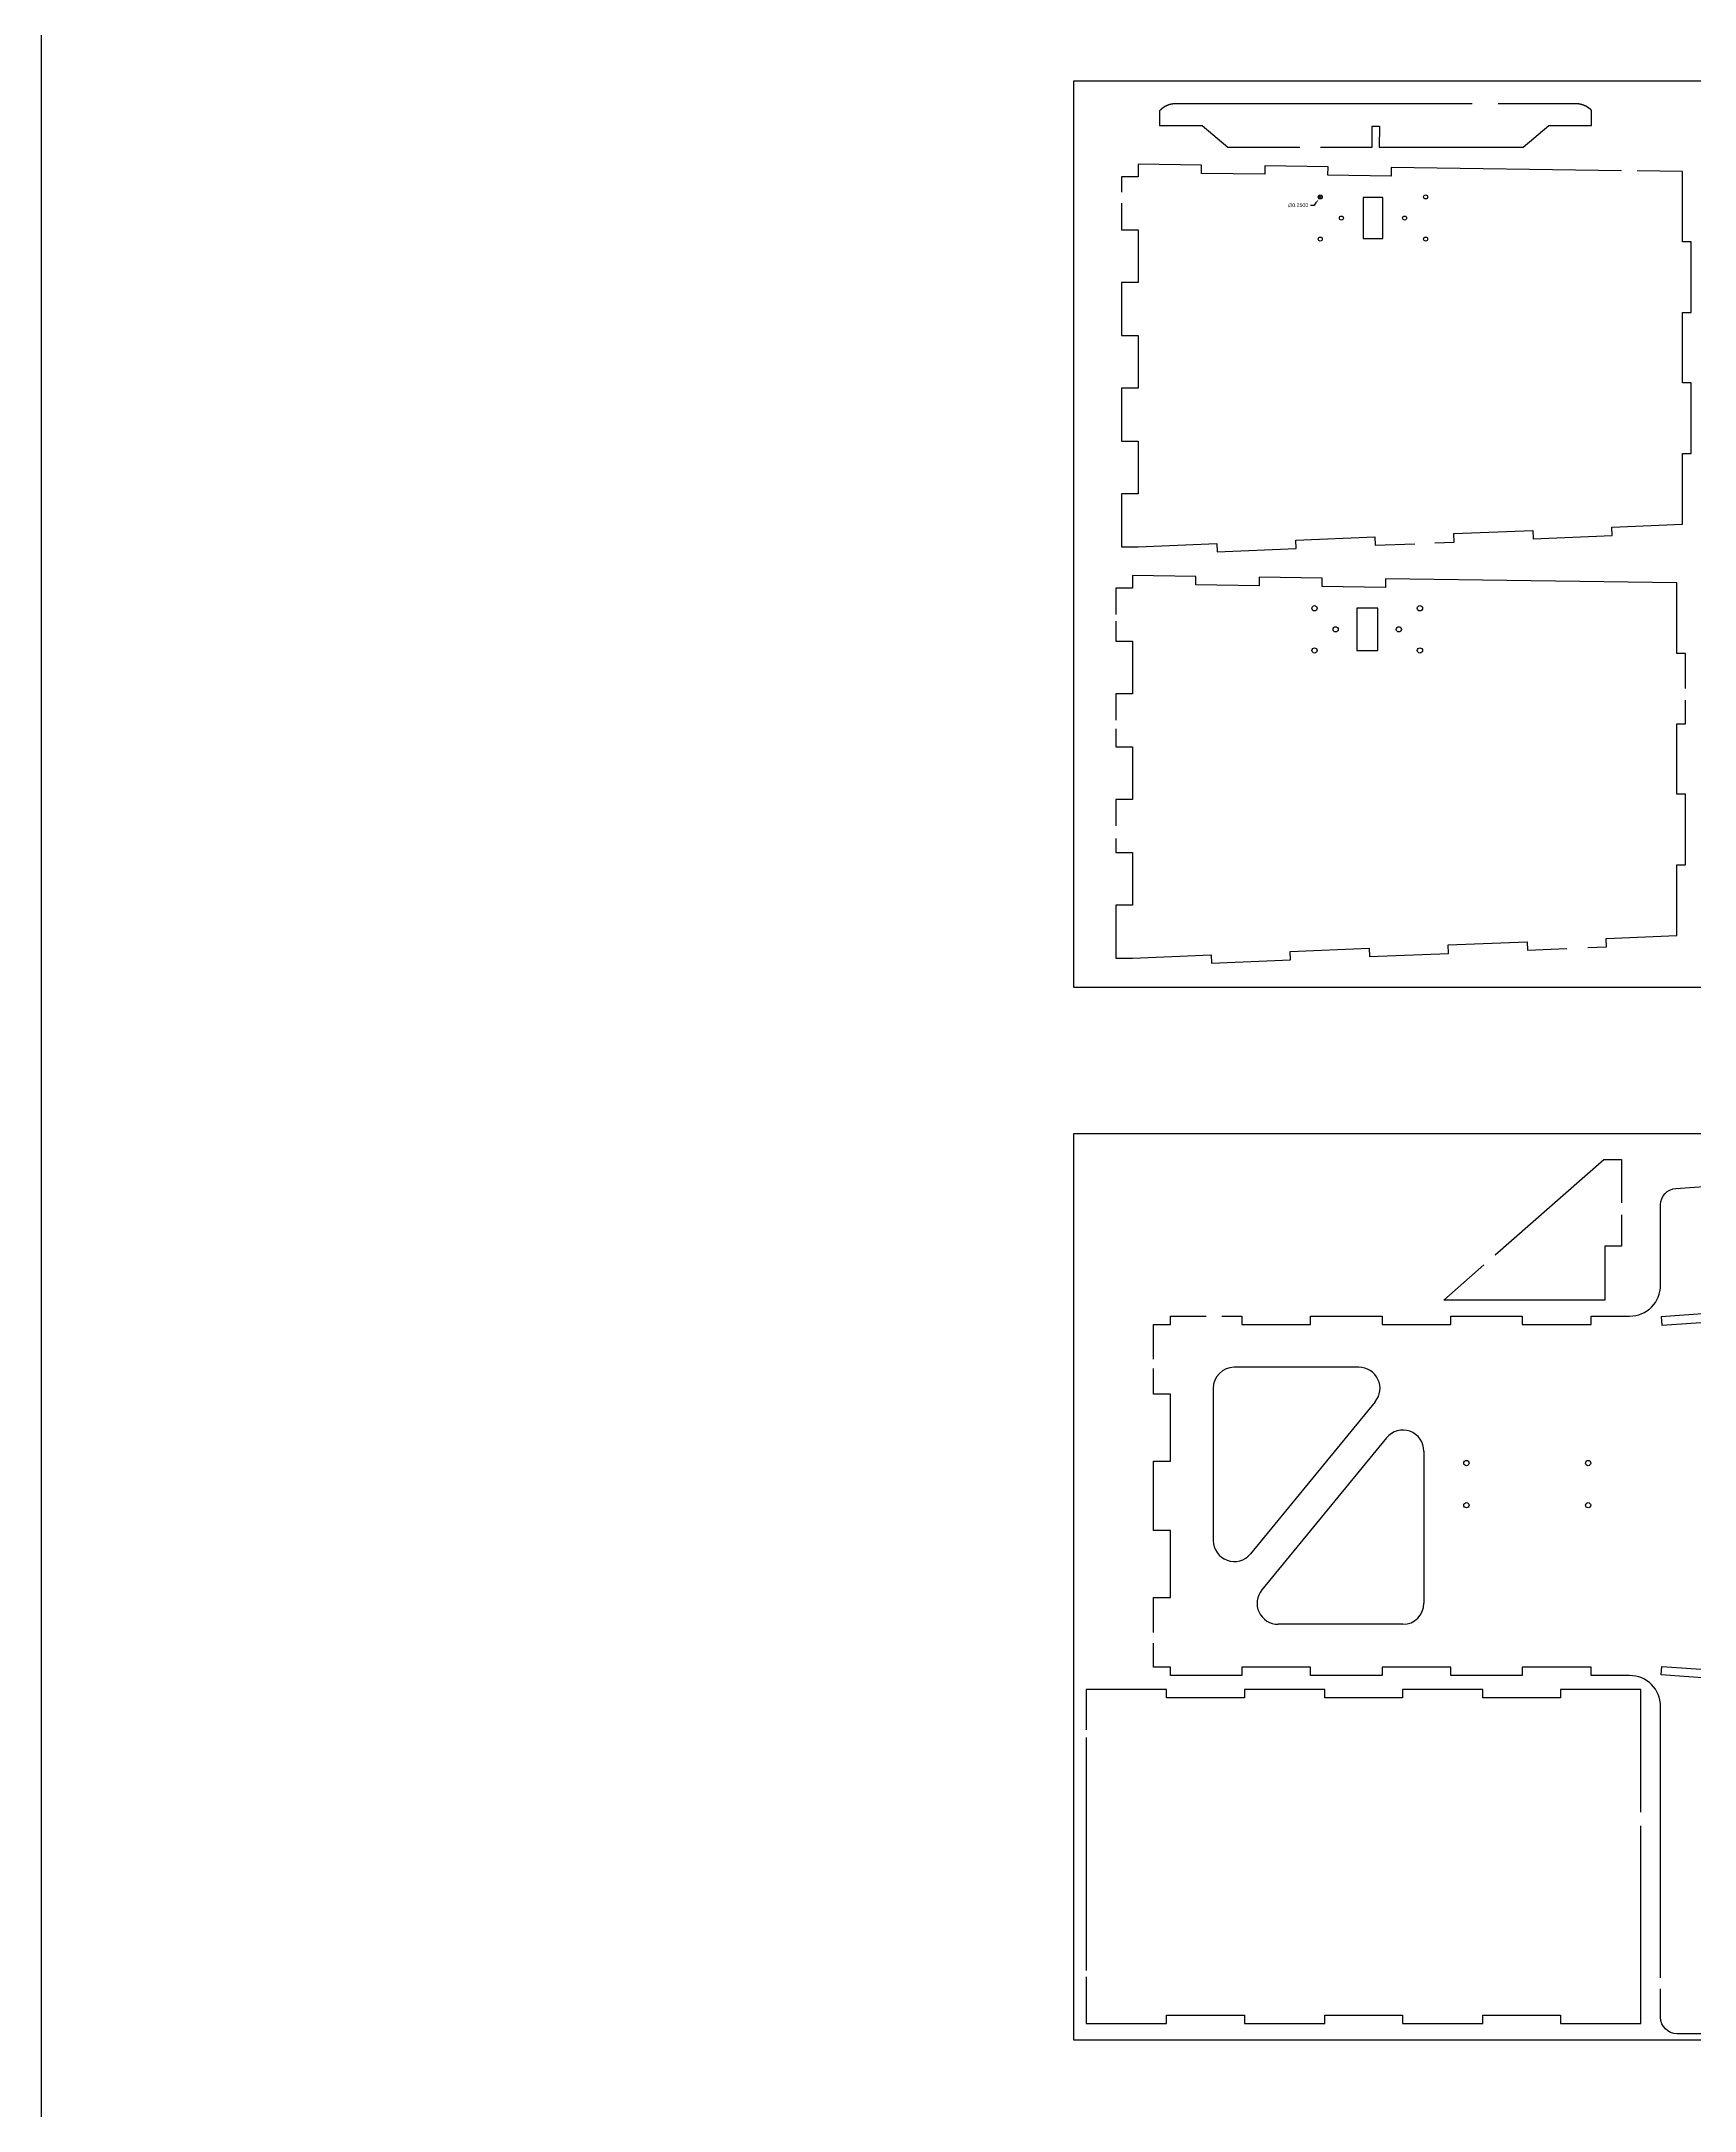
# Model space of a CAD drawing. Header units: inches. Extents: x -1514 to 1282, y -2074 to 286.
# Drawn here: x -868.5 to -790, y -1510.4 to -1412.2 of the extents above; entities that cross this region are included whole.
import ezdxf

# ---------------------------------------------------------------- set-up
doc = ezdxf.new("R2010")
doc.units = ezdxf.units.IN
doc.header["$LTSCALE"] = 0.1
doc.header["$MEASUREMENT"] = 0
doc.layers.add('pic', color=1, linetype='Continuous')
doc.dimstyles.get("Standard").update_dxf_attribs({"dimtxt": 0.18, "dimasz": 0.18, "dimexe": 0.18, "dimexo": 0.0625, "dimgap": 0.09, "dimtad": 0, "dimtih": 1, "dimtoh": 1, "dimdec": 4, "dimzin": 0, "dimdsep": 46, "dimtxsty": 'Standard', "dimcen": 0.09, "dimadec": 0, "dimazin": 0, "dimtfac": 1, "dimtdec": 4, "dimtofl": 0, "dimtmove": 0, "dimatfit": 3, "dimfxl": 1, "dimtolj": 1, "dimtzin": 0, "dimarcsym": 0})

# ---------------------------------------------------------------- blocks, each defined once
blk = doc.blocks.new('*D144')
at = {"layer": 'Defpoints', "color": 0, "transparency": 16777216}
for p in [(-807.856, -1419.721), (-807.711, -1419.517)]:
    blk.add_point(p, dxfattribs=at)
at = {"layer": 'pic', "color": 0, "lineweight": -2, "transparency": 16777216}
for p, q in [((-808.065, -1420.014), (-807.961, -1419.867)), ((-807.873, -1419.619), (-807.693, -1419.619)), ((-807.783, -1419.709), (-807.783, -1419.529)), ((-808.245, -1420.014), (-808.065, -1420.014))]:
    blk.add_line(p, q, dxfattribs=at)
at = {"layer": 'pic', "color": 0, "transparency": 16777216}
blk.add_solid([(-807.985, -1419.85), (-807.936, -1419.885), (-807.856, -1419.721)], dxfattribs=at)
at = {"layer": 'pic', "color": 0, "transparency": 16777216, "insert": (-808.83, -1420.014), "char_height": 0.18, "attachment_point": 5}
blk.add_mtext('\\A1;∅0.2500', dxfattribs=at)

msp = doc.modelspace()

# ---------------------------------------------------------------- linework, layer by layer
at = {"color": 7, "linetype": 'Continuous', "lineweight": 25}
for p, q in [((-805.94881, -1475.16179), (-811.86617, -1475.16179)), ((-812.86617, -1476.16179), (-812.86617, -1483.38013)), ((-805.17545, -1476.79576), (-811.09282, -1484.0141)), ((-804.63953, -1478.50805), (-810.55689, -1485.72638)), ((-802.86617, -1479.14202), (-802.86617, -1486.36036)), ((-803.86617, -1487.36036), (-809.78354, -1487.36036))]:
    msp.add_line(p, q, dxfattribs=at)
for points in [[(-800.58365, -1415.19621), (-814.6162, -1415.19621), (-814.62295, -1415.19623), (-814.62974, -1415.19629), (-814.63654, -1415.19639), (-814.64334, -1415.19653), (-814.65013, -1415.1967), (-814.65693, -1415.19692), (-814.66372, -1415.19718), (-814.67052, -1415.19748), (-814.67731, -1415.19781), (-814.68408, -1415.19819), (-814.6875, -1415.19839), (-814.69089, -1415.19861), (-814.69429, -1415.19883), (-814.69768, -1415.19906), (-814.70108, -1415.19931), (-814.70447, -1415.19956), (-814.70786, -1415.19982), (-814.71125, -1415.2001), (-814.71464, -1415.20038), (-814.71803, -1415.20067), (-814.72142, -1415.20098), (-814.72481, -1415.20129), (-814.72819, -1415.20161), (-814.73158, -1415.20195), (-814.73496, -1415.20229), (-814.73834, -1415.20264), (-814.74173, -1415.203), (-814.74511, -1415.20338), (-814.74849, -1415.20376), (-814.75187, -1415.20415), (-814.75524, -1415.20456), (-814.75862, -1415.20497), (-814.76199, -1415.20539), (-814.76537, -1415.20583), (-814.76874, -1415.20627), (-814.77211, -1415.20672), (-814.77548, -1415.20719), (-814.77884, -1415.20766), (-814.78221, -1415.20814), (-814.78557, -1415.20863), (-814.78892, -1415.20914), (-814.79061, -1415.20939), (-814.79229, -1415.20965), (-814.79561, -1415.21017), (-814.79894, -1415.2107), (-814.80227, -1415.21124), (-814.80559, -1415.21179), (-814.80892, -1415.21235), (-814.81225, -1415.21292), (-814.81557, -1415.2135), (-814.81889, -1415.21409), (-814.82222, -1415.21469), (-814.82554, -1415.2153), (-814.82886, -1415.21592), (-814.83217, -1415.21655), (-814.83549, -1415.21719), (-814.83881, -1415.21784), (-814.84212, -1415.2185), (-814.84544, -1415.21917), (-814.84875, -1415.21986), (-814.85206, -1415.22055), (-814.85536, -1415.22125), (-814.85867, -1415.22196), (-814.86198, -1415.22268), (-814.86528, -1415.22342), (-814.86858, -1415.22416), (-814.87188, -1415.22491), (-814.87518, -1415.22567), (-814.87847, -1415.22644), (-814.88177, -1415.22723), (-814.88506, -1415.22802), (-814.88835, -1415.22882), (-814.89164, -1415.22963), (-814.89492, -1415.23046), (-814.89821, -1415.23129), (-814.90149, -1415.23213), (-814.90477, -1415.23298), (-814.90804, -1415.23385), (-814.91132, -1415.23472), (-814.91459, -1415.2356), (-814.91786, -1415.23649), (-814.92113, -1415.2374), (-814.92439, -1415.23831), (-814.92765, -1415.23923), (-814.93091, -1415.24016), (-814.93417, -1415.2411), (-814.93742, -1415.24206), (-814.94067, -1415.24302), (-814.94392, -1415.24399), (-814.94716, -1415.24497), (-814.95041, -1415.24596), (-814.95365, -1415.24697), (-814.95688, -1415.24798), (-814.96011, -1415.249), (-814.96334, -1415.25003), (-814.96657, -1415.25107), (-814.96979, -1415.25212), (-814.97301, -1415.25319), (-814.97623, -1415.25426), (-814.97945, -1415.25534), (-814.98266, -1415.25643), (-814.98586, -1415.25753), (-814.98907, -1415.25864), (-814.99227, -1415.25976), (-814.99546, -1415.26089), (-814.99866, -1415.26203), (-815.00184, -1415.26318), (-815.00503, -1415.26434), (-815.00821, -1415.26551), (-815.01139, -1415.26669), (-815.01456, -1415.26788), (-815.01773, -1415.26908), (-815.0209, -1415.27029), (-815.02406, -1415.2715), (-815.02722, -1415.27273), (-815.03037, -1415.27397), (-815.03352, -1415.27522), (-815.03667, -1415.27648), (-815.03981, -1415.27775), (-815.04295, -1415.27902), (-815.04608, -1415.28031), (-815.04921, -1415.28161), (-815.05233, -1415.28291), (-815.05545, -1415.28423), (-815.05857, -1415.28556), (-815.06168, -1415.28689), (-815.06478, -1415.28824), (-815.06789, -1415.28959), (-815.07098, -1415.29096), (-815.07407, -1415.29233), (-815.07716, -1415.29372), (-815.08024, -1415.29511), (-815.08332, -1415.29652), (-815.08639, -1415.29793), (-815.08946, -1415.29935), (-815.09252, -1415.30079), (-815.09558, -1415.30223), (-815.09863, -1415.30368), (-815.10168, -1415.30514), (-815.10472, -1415.30661), (-815.10776, -1415.3081), (-815.11079, -1415.30959), (-815.11382, -1415.31109), (-815.11684, -1415.3126), (-815.11985, -1415.31412), (-815.12286, -1415.31565), (-815.12586, -1415.31718), (-815.12886, -1415.31873), (-815.13186, -1415.32029), (-815.13485, -1415.32186), (-815.13783, -1415.32344), (-815.14081, -1415.32503), (-815.14379, -1415.32663), (-815.14676, -1415.32824), (-815.14973, -1415.32986), (-815.15269, -1415.33149), (-815.15565, -1415.33314), (-815.1586, -1415.33479), (-815.16155, -1415.33645), (-815.16449, -1415.33812), (-815.16743, -1415.3398), (-815.17036, -1415.34149), (-815.17329, -1415.34319), (-815.17621, -1415.3449), (-815.17913, -1415.34662), (-815.18204, -1415.34835), (-815.18495, -1415.35009), (-815.18785, -1415.35184), (-815.19075, -1415.3536), (-815.19364, -1415.35537), (-815.19653, -1415.35715), (-815.19941, -1415.35894), (-815.20228, -1415.36074), (-815.20515, -1415.36255), (-815.20801, -1415.36437), (-815.21087, -1415.36619), (-815.21373, -1415.36803), (-815.21657, -1415.36988), (-815.21941, -1415.37173), (-815.22225, -1415.3736), (-815.22508, -1415.37547), (-815.2279, -1415.37736), (-815.23072, -1415.37925), (-815.23353, -1415.38116), (-815.23634, -1415.38307), (-815.23913, -1415.38499), (-815.24193, -1415.38693), (-815.24471, -1415.38887), (-815.24749, -1415.39082), (-815.25027, -1415.39278), (-815.25304, -1415.39475), (-815.2558, -1415.39672), (-815.25855, -1415.39871), (-815.2613, -1415.40071), (-815.26404, -1415.40271), (-815.26678, -1415.40473), (-815.2695, -1415.40675), (-815.27223, -1415.40879), (-815.27494, -1415.41083), (-815.27765, -1415.41288), (-815.28035, -1415.41494), (-815.28304, -1415.41701), (-815.28573, -1415.41909), (-815.28841, -1415.42117), (-815.29108, -1415.42327), (-815.29375, -1415.42537), (-815.29641, -1415.42749), (-815.29906, -1415.42961), (-815.3017, -1415.43174), (-815.30434, -1415.43388), (-815.30697, -1415.43603), (-815.30959, -1415.43819), (-815.31221, -1415.44035), (-815.31481, -1415.44253), (-815.31741, -1415.44471), (-815.32, -1415.44691), (-815.32259, -1415.44911), (-815.32517, -1415.45132), (-815.32773, -1415.45353), (-815.3303, -1415.45576), (-815.33285, -1415.458), (-815.33539, -1415.46024), (-815.33793, -1415.46249), (-815.34046, -1415.46475), (-815.34298, -1415.46702), (-815.34549, -1415.4693), (-815.348, -1415.47159), (-815.3505, -1415.47388), (-815.35298, -1415.47618), (-815.35546, -1415.4785), (-815.35794, -1415.48081), (-815.3604, -1415.48314), (-815.36285, -1415.48548), (-815.3653, -1415.48782), (-815.36774, -1415.49017), (-815.37017, -1415.49254), (-815.37259, -1415.4949), (-815.375, -1415.49728), (-815.3774, -1415.49967), (-815.3798, -1415.50206), (-815.38218, -1415.50446), (-815.38456, -1415.50687), (-815.38692, -1415.50929), (-815.38928, -1415.51171), (-815.39163, -1415.51414), (-815.39397, -1415.51659), (-815.40454, -1415.52768), (-815.40454, -1416.23607), (-813.38548, -1416.23607), (-812.1728, -1417.25621), (-808.74694, -1417.25621)], [(-807.77262, -1417.25621), (-805.32107, -1417.25621), (-805.32107, -1416.25621), (-804.98107, -1416.25621), (-804.9827, -1417.25621), (-798.14935, -1417.25621), (-796.93667, -1416.23607), (-794.91761, -1416.23607), (-794.91761, -1415.50669), (-794.92881, -1415.49563), (-794.93114, -1415.49334), (-794.93348, -1415.49106), (-794.93582, -1415.48878), (-794.93818, -1415.48652), (-794.94054, -1415.48426), (-794.94291, -1415.48201), (-794.94529, -1415.47977), (-794.94768, -1415.47753), (-794.95007, -1415.4753), (-794.95248, -1415.47309), (-794.95489, -1415.47087), (-794.95731, -1415.46867), (-794.95973, -1415.46647), (-794.96217, -1415.46429), (-794.96461, -1415.46211), (-794.96706, -1415.45993), (-794.96951, -1415.45777), (-794.97198, -1415.45561), (-794.97445, -1415.45346), (-794.97693, -1415.45132), (-794.97942, -1415.44919), (-794.98191, -1415.44707), (-794.98441, -1415.44495), (-794.98692, -1415.44284), (-794.98943, -1415.44074), (-794.99196, -1415.43865), (-794.99449, -1415.43656), (-794.99702, -1415.43449), (-794.99957, -1415.43242), (-795.00212, -1415.43036), (-795.00468, -1415.42831), (-795.00724, -1415.42626), (-795.00981, -1415.42423), (-795.01239, -1415.4222), (-795.01498, -1415.42018), (-795.01757, -1415.41817), (-795.02017, -1415.41617), (-795.02277, -1415.41418), (-795.02538, -1415.41219), (-795.028, -1415.41021), (-795.03063, -1415.40825), (-795.03326, -1415.40629), (-795.03589, -1415.40433), (-795.03854, -1415.40239), (-795.04119, -1415.40045), (-795.04384, -1415.39853), (-795.04651, -1415.39661), (-795.04917, -1415.3947), (-795.05185, -1415.3928), (-795.05453, -1415.39091), (-795.05722, -1415.38902), (-795.05991, -1415.38715), (-795.06261, -1415.38528), (-795.06531, -1415.38342), (-795.06802, -1415.38157), (-795.07074, -1415.37973), (-795.07346, -1415.3779), (-795.07619, -1415.37608), (-795.07892, -1415.37426), (-795.08166, -1415.37246), (-795.08441, -1415.37066), (-795.08716, -1415.36887), (-795.08991, -1415.36709), (-795.09267, -1415.36532), (-795.09544, -1415.36356), (-795.09821, -1415.36181), (-795.10099, -1415.36006), (-795.10377, -1415.35833), (-795.10656, -1415.3566), (-795.10935, -1415.35489), (-795.11215, -1415.35318), (-795.11495, -1415.35148), (-795.11776, -1415.34979), (-795.12057, -1415.34811), (-795.12339, -1415.34643), (-795.12621, -1415.34477), (-795.12904, -1415.34312), (-795.13188, -1415.34147), (-795.13471, -1415.33984), (-795.13755, -1415.33821), (-795.1404, -1415.33659), (-795.14325, -1415.33499), (-795.14611, -1415.33339), (-795.14897, -1415.3318), (-795.15184, -1415.33022), (-795.15471, -1415.32865), (-795.15758, -1415.32708), (-795.16046, -1415.32553), (-795.16334, -1415.32399), (-795.16623, -1415.32245), (-795.16912, -1415.32093), (-795.17202, -1415.31942), (-795.17492, -1415.31791), (-795.17782, -1415.31641), (-795.18073, -1415.31493), (-795.18364, -1415.31345), (-795.18656, -1415.31198), (-795.18948, -1415.31052), (-795.1924, -1415.30908), (-795.19533, -1415.30764), (-795.19826, -1415.30621), (-795.2012, -1415.30479), (-795.20414, -1415.30338), (-795.20708, -1415.30198), (-795.21003, -1415.30059), (-795.21298, -1415.29921), (-795.21594, -1415.29783), (-795.2189, -1415.29647), (-795.22187, -1415.29511), (-795.22484, -1415.29377), (-795.22782, -1415.29243), (-795.2308, -1415.2911), (-795.23379, -1415.28978), (-795.23678, -1415.28847), (-795.23978, -1415.28717), (-795.24278, -1415.28588), (-795.24578, -1415.2846), (-795.24879, -1415.28332), (-795.25182, -1415.28205), (-795.25784, -1415.27956), (-795.2639, -1415.27709), (-795.26997, -1415.27466), (-795.27605, -1415.27227), (-795.28216, -1415.26992), (-795.28828, -1415.2676), (-795.29441, -1415.26531), (-795.30056, -1415.26307), (-795.30672, -1415.26086), (-795.3129, -1415.25869), (-795.31909, -1415.25655), (-795.32529, -1415.25445), (-795.3315, -1415.25239), (-795.33773, -1415.25037), (-795.34397, -1415.24838), (-795.35023, -1415.24643), (-795.35649, -1415.24451), (-795.36277, -1415.24264), (-795.36905, -1415.2408), (-795.37535, -1415.23899), (-795.38166, -1415.23723), (-795.38798, -1415.2355), (-795.3943, -1415.2338), (-795.40064, -1415.23215), (-795.40699, -1415.23053), (-795.41334, -1415.22895), (-795.4197, -1415.22741), (-795.42607, -1415.2259), (-795.43245, -1415.22443), (-795.43884, -1415.223), (-795.44523, -1415.2216), (-795.45163, -1415.22025), (-795.45804, -1415.21893), (-795.46445, -1415.21764), (-795.47087, -1415.2164), (-795.47729, -1415.21519), (-795.48372, -1415.21402), (-795.49015, -1415.21289), (-795.49659, -1415.2118), (-795.50303, -1415.21074), (-795.50948, -1415.20972), (-795.51593, -1415.20874), (-795.52238, -1415.20779), (-795.52884, -1415.20689), (-795.53529, -1415.20602), (-795.54173, -1415.20519), (-795.54497, -1415.20479), (-795.54661, -1415.20459), (-795.54827, -1415.20439), (-795.55477, -1415.20363), (-795.5613, -1415.20291), (-795.56784, -1415.20222), (-795.57439, -1415.20157), (-795.58093, -1415.20096), (-795.58749, -1415.20038), (-795.59404, -1415.19984), (-795.6006, -1415.19934), (-795.60716, -1415.19888), (-795.61372, -1415.19845), (-795.62029, -1415.19806), (-795.62685, -1415.19771), (-795.63342, -1415.19739), (-795.63999, -1415.19712), (-795.64656, -1415.19688), (-795.65313, -1415.19667), (-795.65971, -1415.1965), (-795.66628, -1415.19638), (-795.67285, -1415.19628), (-795.67942, -1415.19623), (-795.68595, -1415.19621), (-799.33941, -1415.19621)], [(-793.48658, -1418.37537), (-804.41543, -1418.22757), (-804.42083, -1418.62738), (-807.42056, -1418.58681), (-807.41515, -1418.187), (-810.41758, -1418.14639), (-810.41758, -1418.54639), (-813.41731, -1418.50583), (-813.41731, -1418.10583), (-816.41731, -1418.06525), (-816.41731, -1418.66678), (-817.21731, -1418.66678), (-817.21731, -1419.38572)], [(-802.35251, -1436.03514), (-801.43017, -1435.99692), (-801.44673, -1435.59741), (-797.69994, -1435.44214), (-797.68339, -1435.84165), (-793.9366, -1435.68639), (-793.95316, -1435.28688), (-790.58982, -1435.14751), (-790.58982, -1431.7882), (-790.18982, -1431.7882), (-790.18982, -1428.44479), (-790.58982, -1428.44479), (-790.58982, -1425.10137), (-790.18982, -1425.10137), (-790.18982, -1421.75796), (-790.58982, -1421.75796), (-790.58982, -1418.41454), (-792.74939, -1418.38534)], [(-817.21731, -1419.92042), (-817.21731, -1421.17406), (-816.41731, -1421.17406), (-816.41731, -1423.68135), (-817.21731, -1423.68135), (-817.21731, -1426.18864), (-816.41731, -1426.18864), (-816.41731, -1428.69592), (-817.21731, -1428.69592), (-817.21731, -1431.20321), (-816.41731, -1431.20321), (-816.41731, -1433.71049), (-817.21731, -1433.71049), (-817.21731, -1436.21778), (-816.41731, -1436.21778), (-812.68708, -1436.0632), (-812.67052, -1436.46271), (-808.92374, -1436.30744), (-808.94029, -1435.90794), (-805.19351, -1435.75267), (-805.17695, -1436.15218), (-803.30356, -1436.07455)], [(-790.46104, -1442.95193), (-790.46104, -1441.28023), (-790.86104, -1441.28023), (-790.86104, -1437.93681), (-804.68665, -1437.74984), (-804.69206, -1438.14965), (-807.69179, -1438.10908), (-807.68638, -1437.70927), (-810.68881, -1437.66866), (-810.68881, -1438.06866), (-813.68853, -1438.0281), (-813.68853, -1437.6281), (-816.68853, -1437.58752), (-816.68853, -1438.18905), (-817.48853, -1438.18905), (-817.48853, -1439.44269)], [(-817.48853, -1439.74601), (-817.48853, -1440.69633), (-816.68853, -1440.69633), (-816.68853, -1443.20362), (-817.48853, -1443.20362), (-817.48853, -1444.45726)], [(-795.09013, -1455.24522), (-794.20783, -1455.20866), (-794.22438, -1454.80915), (-790.86104, -1454.66978), (-790.86104, -1451.31047), (-790.46104, -1451.31047), (-790.46104, -1447.96706), (-790.86104, -1447.96706), (-790.86104, -1444.62364), (-790.46104, -1444.62364), (-790.46104, -1443.504)], [(-817.48853, -1444.86719), (-817.48853, -1445.71091), (-816.68853, -1445.71091), (-816.68853, -1448.21819), (-817.48853, -1448.21819), (-817.48853, -1449.47183)], [(-817.48853, -1450.06205), (-817.48853, -1450.72548), (-816.68853, -1450.72548), (-816.68853, -1453.23276), (-817.48853, -1453.23276), (-817.48853, -1455.74005), (-816.68853, -1455.74005), (-812.95831, -1455.58547), (-812.94175, -1455.98498), (-809.19497, -1455.82971), (-809.21152, -1455.43021), (-805.46474, -1455.27494), (-805.44818, -1455.67445), (-801.7014, -1455.51919), (-801.71795, -1455.11968), (-797.97117, -1454.96441), (-797.95461, -1455.36392), (-796.08122, -1455.28629)], [(-815.69617, -1474.78165), (-815.69617, -1473.13179), (-814.89617, -1473.13179), (-814.89617, -1472.73179), (-813.20255, -1472.73179)], [(-815.69617, -1487.7405), (-815.69617, -1486.09064), (-814.89617, -1486.09064), (-814.89617, -1482.91093), (-815.69617, -1482.91093), (-815.69617, -1479.61122), (-814.89617, -1479.61122), (-814.89617, -1476.4315), (-815.69617, -1476.4315), (-815.69617, -1475.22601)], [(-792.57458, -1496.27392), (-792.57458, -1490.44771), (-796.38458, -1490.44771), (-796.38458, -1490.84771), (-800.07458, -1490.84771), (-800.07458, -1490.44771), (-803.88458, -1490.44771), (-803.88458, -1490.84771), (-807.57458, -1490.84771), (-807.57458, -1490.44771), (-811.38458, -1490.44771), (-811.38458, -1490.84771), (-815.07458, -1490.84771), (-815.07458, -1490.44771), (-818.88458, -1490.44771), (-818.88458, -1492.36277)], [(-818.88458, -1492.72467), (-818.88458, -1503.78213)], [(-818.88458, -1504.08453), (-818.88458, -1506.30771), (-815.07458, -1506.30771), (-815.07458, -1505.90771), (-811.38458, -1505.90771), (-811.38458, -1506.30771), (-807.57458, -1506.30771), (-807.57458, -1505.90771), (-803.88458, -1505.90771), (-803.88458, -1506.30771), (-800.07458, -1506.30771), (-800.07458, -1505.90771), (-796.38458, -1505.90771), (-796.38458, -1506.30771), (-792.57458, -1506.30771), (-792.57458, -1496.92301)]]:
    msp.add_lwpolyline(points, dxfattribs=at)
for points in [[(-805.75347, -1419.64912), (-805.75347, -1421.58912), (-804.81347, -1421.58912), (-804.81347, -1419.64912)], [(-806.0547, -1439.14139), (-806.0547, -1441.14139), (-805.0547, -1441.14139), (-805.0547, -1439.14139)], [(-791.6045, -1472.76179), (-791.57683, -1473.16012), (-788.08577, -1472.91765), (-788.11344, -1472.51931)]]:
    msp.add_lwpolyline(points, close=True, dxfattribs=at)
for points in [[(-799.48119, -1469.82759), (-794.32508, -1465.30042), (-793.48378, -1465.30042), (-793.48378, -1467.35585)], [(-793.48378, -1467.92045), (-793.48378, -1469.41127), (-794.28378, -1469.41127), (-794.28378, -1471.97008), (-801.92133, -1471.97008), (-800.02376, -1470.30397)]]:
    msp.add_lwpolyline(points)
for points in [[(-812.45852, -1472.73179), (-811.50892, -1472.73179), (-811.50892, -1473.13179), (-808.24167, -1473.13179), (-808.24167, -1472.73179), (-804.85442, -1472.73179), (-804.85442, -1473.13179), (-801.58717, -1473.13179), (-801.58717, -1472.73179), (-798.19992, -1472.73179), (-798.19992, -1473.13179), (-794.93266, -1473.13179), (-794.93266, -1472.73179), (-793.1045, -1472.73179, 0.41421356), (-791.6345, -1471.26179), (-791.6345, -1467.45142, -0.39403768), (-790.90857, -1466.6733), (-784.21486, -1466.20819)], [(-791.6345, -1504.14426), (-791.6345, -1491.26036, 0.41421356), (-793.1045, -1489.79036), (-794.93266, -1489.79036), (-794.93266, -1489.39036), (-798.19992, -1489.39036), (-798.19992, -1489.79036), (-801.58717, -1489.79036), (-801.58717, -1489.39036), (-804.85442, -1489.39036), (-804.85442, -1489.79036), (-808.24167, -1489.79036), (-808.24167, -1489.39036), (-811.50892, -1489.39036), (-811.50892, -1489.79036), (-814.89617, -1489.79036), (-814.89617, -1489.39036), (-815.69617, -1489.39036), (-815.69617, -1488.25613)], [(-733.9745, -1502.02617), (-733.9745, -1506.79179), (-790.8545, -1506.79179, -0.41421356), (-791.6345, -1506.01179), (-791.6345, -1504.65185)]]:
    msp.add_lwpolyline(points, format="xyb", dxfattribs=at)
msp.add_lwpolyline([(-788.08577, -1489.6045), (-788.11344, -1490.00284), (-791.6045, -1489.76036), (-791.57683, -1489.36202)], close=True)
for centre, radius in [((-807.78347, -1419.61912), 0.095), ((-802.78347, -1419.61912), 0.095), ((-806.78347, -1420.61912), 0.095), ((-803.78347, -1420.61912), 0.095), ((-807.78347, -1421.61912), 0.095), ((-802.78347, -1421.61912), 0.095), ((-808.0547, -1439.14139), 0.125), ((-803.0547, -1439.14139), 0.125), ((-807.0547, -1440.14139), 0.125), ((-804.0547, -1440.14139), 0.125), ((-808.0547, -1441.14139), 0.125), ((-803.0547, -1441.14139), 0.125), ((-800.84979, -1479.70661), 0.125), ((-795.07567, -1479.70661), 0.125), ((-800.84979, -1481.70661), 0.125), ((-795.07567, -1481.70661), 0.125)]:
    msp.add_circle(centre, radius, dxfattribs=at)
for centre, start, end in [((-811.86617, -1476.16179), 90, 180), ((-805.94881, -1476.16179), 320.65618, 90), ((-803.86617, -1479.14202), 0, 140.65618), ((-811.86617, -1483.38013), 180, 320.65618), ((-809.78354, -1486.36036), 140.65618, 270), ((-803.86617, -1486.36036), 270, 0)]:
    msp.add_arc(centre, 1, start, end, dxfattribs=at)
at = {"layer": 'pic'}
msp.add_lwpolyline([(-868.4655, -1321.38693), (-615.89558, -1321.38693), (-615.89558, -1681.84954), (-868.4655, -1681.84954)], close=True, dxfattribs=at)
at = {"layer": 'pic', "color": 1}
for points in [[(-819.49842, -1457.12776), (-705.99842, -1457.12776), (-705.99842, -1414.12776), (-819.49842, -1414.12776)], [(-819.49842, -1507.07472), (-705.99842, -1507.07472), (-705.99842, -1464.07472), (-819.49842, -1464.07472)]]:
    msp.add_lwpolyline(points, close=True, dxfattribs=at)

# ---------------------------------------------------------------- dimensions: what is measured, and where the dimension line sits
at = {"layer": 'pic'}
dim = msp.add_diameter_dim_2p(p1=(-807.71085, -1419.51738), p2=(-807.8561, -1419.72086), dimstyle='Standard', dxfattribs=at)
dim.commit()
dim.dimension.update_dxf_attribs({"geometry": '*D144', "text_midpoint": (-808.83026, -1420.01386)})

doc.saveas('drawing.dxf')
